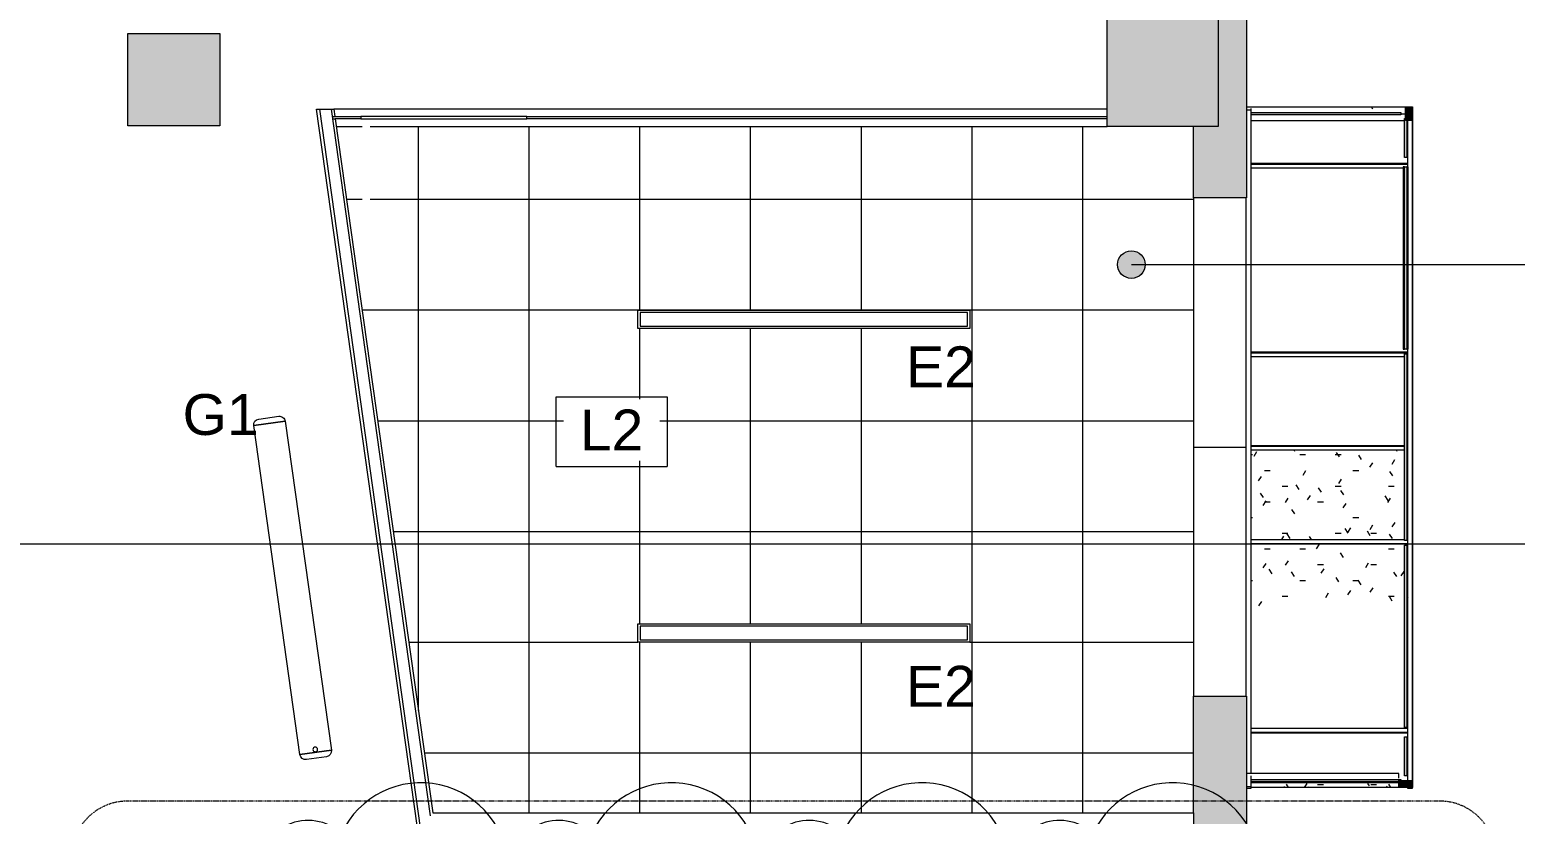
# Model space of a CAD drawing. Header units: inches. Extents: x 4387 to 7158, y 1246 to 2590.
# Drawn here: x 5964.7 to 6286.7, y 1579.2 to 1749.2 of the extents above; entities that cross this region are included whole.
import ezdxf

# ---------------------------------------------------------------- set-up
doc = ezdxf.new("R2010")
doc.units = ezdxf.units.IN
doc.header["$MEASUREMENT"] = 0
doc.linetypes.add('Dash Dot 3_16_', pattern=[0.3125, 0.1875, -0.0625, 0, -0.0625])
for name, color, linetype, lineweight in [('A-ANNO-KEYN', 231, 'Continuous', 9), ('A-ANNO-SYMB', 150, 'Continuous', 9), ('A-AREA-IDEN', 2, 'Continuous', 9), ('A-CLNG', 13, 'Continuous', 13), ('A-CLNG-PATT', 13, 'Continuous', 13), ('A-GLAZ-CURT', 52, 'Continuous', 13), ('A-GLAZ-CWMG', 51, 'Continuous', 13), ('A-WALL', 113, 'Continuous', 13), ('A-WALL-PATT', 111, 'Continuous', 13), ('E-LITE-EQPM', 33, 'Continuous', 9), ('E-LITE-EQPM-IDEN', 33, 'Continuous', 9), ('G-ANNO-REVC', 71, 'Continuous', 9), ('I-WALL', 2, 'Continuous', 13), ('S-COLS', 52, 'Continuous', 13)]:
    doc.layers.add(name, color=color, linetype=linetype, lineweight=lineweight)
doc.styles.add('Arial', font='arial.ttf', dxfattribs={"height": 8.851796})

# ---------------------------------------------------------------- blocks, each defined once
blk = doc.blocks.new('Concrete-Rectangular-Column - 20 X 20-V1-10TH FLOOR RCP')
at = {"layer": 'S-COLS'}
blk.add_hatch(color=10, dxfattribs=at).paths.add_polyline_path([(-10, -10), (10, -10), (10, 10), (-10, 10)], flags=0)
at = {"layer": 'S-COLS', "color": 8, "lineweight": 20}
for p, q in [((-10, 10), (10, 10)), ((-10, -10), (-10, 10)), ((10, 10), (10, -10)), ((10, -10), (-10, -10))]:
    blk.add_line(p, q, dxfattribs=at)
blk = doc.blocks.new('Concrete-Rectangular-Column - 24 x 30-4406399-10TH FLOOR RCP')
at = {"layer": 'S-COLS'}
blk.add_hatch(color=10, dxfattribs=at).paths.add_polyline_path([(-12, -15), (12, -15), (12, 15), (-12, 15)], flags=0)
at = {"layer": 'S-COLS', "color": 8, "lineweight": 20}
for p, q in [((-12, 15), (12, 15)), ((-12, -15), (-12, 15)), ((12, 15), (12, -15)), ((12, -15), (-12, -15))]:
    blk.add_line(p, q, dxfattribs=at)
blk = doc.blocks.new('System Panel - Glazed-V17-10TH FLOOR RCP')
at = {"layer": 'A-GLAZ-CURT'}
blk.add_hatch(color=10, dxfattribs=at).paths.add_polyline_path([(19.75, -0.25), (19.75, 0.25), (-19.75, 0.25), (-19.75, -0.25), (13.49, -0.25)], flags=0)
at = {"layer": 'A-GLAZ-CURT', "color": 8, "lineweight": 20}
for p, q in [((-19.75, -0.25), (-19.75, 0.25)), ((-19.75, 0.25), (19.75, 0.25)), ((19.75, 0.25), (19.75, -0.25)), ((19.75, -0.25), (-19.75, -0.25))]:
    blk.add_line(p, q, dxfattribs=at)
blk = doc.blocks.new('System Panel - Glazed-4413610-10TH FLOOR RCP')
at = {"layer": 'A-GLAZ-CURT'}
blk.add_hatch(color=10, dxfattribs=at).paths.add_polyline_path([(20.25, 0.25), (-20.25, 0.25), (-20.25, -0.25), (20.25, -0.25)], flags=0)
at = {"layer": 'A-GLAZ-CURT', "color": 8, "lineweight": 20}
for p, q in [((-20.25, -0.25), (-20.25, 0.25)), ((-20.25, 0.25), (20.25, 0.25)), ((20.25, 0.25), (20.25, -0.25)), ((20.25, -0.25), (-20.25, -0.25))]:
    blk.add_line(p, q, dxfattribs=at)
blk = doc.blocks.new('System Panel - Glazed-4413609-10TH FLOOR RCP')
at = {"layer": 'A-GLAZ-CURT'}
blk.add_hatch(color=10, dxfattribs=at).paths.add_polyline_path([(19.75, -0.25), (19.75, 0.25), (-19.75, 0.25), (-19.75, -0.25), (14.93, -0.25)], flags=0)
at = {"layer": 'A-GLAZ-CURT', "color": 8, "lineweight": 20}
for p, q in [((-19.75, -0.25), (-19.75, 0.25)), ((-19.75, 0.25), (19.75, 0.25)), ((19.75, 0.25), (19.75, -0.25)), ((19.75, -0.25), (-19.75, -0.25))]:
    blk.add_line(p, q, dxfattribs=at)
blk = doc.blocks.new('System Panel - Glazed-4427232-10TH FLOOR RCP')
at = {"layer": 'A-GLAZ-CURT'}
blk.add_hatch(color=10, dxfattribs=at).paths.add_polyline_path([(4.25, 0.25), (-4.25, 0.25), (-4.25, -0.25), (4.25, -0.25)], flags=0)
at = {"layer": 'A-GLAZ-CURT', "color": 8, "lineweight": 20}
for p, q in [((-4.25, -0.25), (-4.25, 0.25)), ((-4.25, 0.25), (4.25, 0.25)), ((4.25, 0.25), (4.25, -0.25)), ((4.25, -0.25), (-4.25, -0.25))]:
    blk.add_line(p, q, dxfattribs=at)
blk = doc.blocks.new('System Panel - Glazed-4427269-10TH FLOOR RCP')
at = {"layer": 'A-GLAZ-CURT'}
blk.add_hatch(color=10, dxfattribs=at).paths.add_polyline_path([(-4.75, -0.25), (3.25, -0.25), (3.25, 0), (3.75, 0), (3.75, 0.25), (-4.75, 0.25)], flags=0)
at = {"layer": 'A-GLAZ-CURT', "color": 8, "lineweight": 20}
for p, q in [((-4.75, -0.25), (-4.75, 0.25)), ((-4.75, 0.25), (3.75, 0.25)), ((3.75, 0.25), (3.75, -0.25)), ((3.75, -0.25), (-4.75, -0.25))]:
    blk.add_line(p, q, dxfattribs=at)
blk = doc.blocks.new('System Panel - Glazed-4427234-10TH FLOOR RCP')
at = {"layer": 'A-GLAZ-CURT'}
blk.add_hatch(color=10, dxfattribs=at).paths.add_polyline_path([(16.24, -0.25), (16.24, 0.25), (-16.24, 0.25), (-16.24, -0.25), (15.74, -0.25)], flags=0)
at = {"layer": 'A-GLAZ-CURT', "color": 8, "lineweight": 20}
for p, q in [((-16.24, -0.25), (-16.24, 0.25)), ((-16.24, 0.25), (16.24, 0.25)), ((16.24, 0.25), (16.24, -0.25)), ((16.24, -0.25), (-16.24, -0.25))]:
    blk.add_line(p, q, dxfattribs=at)
blk = doc.blocks.new('System Panel - Glazed-4427270-10TH FLOOR RCP')
at = {"layer": 'A-GLAZ-CURT'}
blk.add_hatch(color=10, dxfattribs=at).paths.add_polyline_path([(16.24, -0.25), (16.24, 0.25), (-16.24, 0.25), (-16.24, -0.25)], flags=0)
at = {"layer": 'A-GLAZ-CURT', "color": 8, "lineweight": 20}
for p, q in [((-16.24, -0.25), (-16.24, 0.25)), ((-16.24, 0.25), (16.24, 0.25)), ((16.24, 0.25), (16.24, -0.25)), ((16.24, -0.25), (-16.24, -0.25))]:
    blk.add_line(p, q, dxfattribs=at)
blk = doc.blocks.new('Rectangular Mullion - 1_ Square-4413599-10TH FLOOR RCP')
at = {"layer": 'A-GLAZ-CWMG', "color": 55}
for p, q in [((6262.69, 1719.53), (6262.44, 1719.53)), ((6262.44, 1719.53), (6262.44, 1680.03)), ((6263.44, 1719.53), (6263.19, 1719.53)), ((6263.44, 1719.53), (6263.44, 1680.03)), ((6262.44, 1680.03), (6262.69, 1680.03)), ((6263.19, 1680.03), (6263.44, 1680.03))]:
    blk.add_line(p, q, dxfattribs=at)
blk = doc.blocks.new('System Panel - Glazed-V18-10TH FLOOR RCP')
at = {"layer": 'A-GLAZ-CURT', "color": 55}
for p, q in [((6229.41, 1596.85), (6263.39, 1596.85)), ((6261.44, 1586.02), (6229.41, 1586.02))]:
    blk.add_line(p, q, dxfattribs=at)
blk = doc.blocks.new('Rectangular Mullion - 1_ Square-V19-10TH FLOOR RCP')
at = {"layer": 'A-GLAZ-CWMG', "color": 55}
for p, q in [((6229.41, 1597.41), (6229.41, 1588.03)), ((6229.41, 1587.58), (6229.41, 1585.25)), ((6228.46, 1585.25), (6229.41, 1585.25)), ((6229.41, 1584.79), (6228.46, 1584.79)), ((6229.41, 1585.25), (6229.41, 1584.79))]:
    blk.add_line(p, q, dxfattribs=at)
blk = doc.blocks.new('Rectangular Mullion - 1_ Square-4414838-10TH FLOOR RCP')
at = {"layer": 'A-GLAZ-CWMG', "color": 55}
for p, q in [((6229.41, 1659), (6262.69, 1659)), ((6229.41, 1658.53), (6229.41, 1658.11)), ((6263.19, 1659), (6263.39, 1659)), ((6263.39, 1658.11), (6263.39, 1658.53)), ((6262.69, 1658.11), (6229.41, 1658.11)), ((6263.39, 1658.11), (6263.19, 1658.11))]:
    blk.add_line(p, q, dxfattribs=at)
blk = doc.blocks.new('Rectangular Mullion - 1_ Square-4414839-10TH FLOOR RCP')
at = {"layer": 'A-GLAZ-CWMG', "color": 55}
for p, q in [((6263.39, 1968.29), (6263.39, 1988.53)), ((6264.39, 1988.53), (6264.39, 1968.29))]:
    blk.add_line(p, q, dxfattribs=at)
blk = doc.blocks.new('Rectangular Mullion - 1_ Square-4414841-10TH FLOOR RCP')
at = {"layer": 'A-GLAZ-CWMG', "color": 55}
for p, q in [((6229.41, 1638.74), (6229.41, 1637.85)), ((6229.41, 1638.74), (6262.69, 1638.74)), ((6263.39, 1637.85), (6229.41, 1637.85)), ((6263.19, 1638.74), (6263.39, 1638.74)), ((6263.39, 1637.85), (6263.39, 1638.74))]:
    blk.add_line(p, q, dxfattribs=at)
blk = doc.blocks.new('Rectangular Mullion - 1_ Square-V20-10TH FLOOR RCP')
at = {"layer": 'A-GLAZ-CWMG', "color": 55}
for p, q in [((6228.41, 1638.29), (6228.41, 1658.53)), ((6229.41, 1658.53), (6229.41, 1638.29))]:
    blk.add_line(p, q, dxfattribs=at)
blk = doc.blocks.new('Rectangular Mullion - 1_ Square-4415187-10TH FLOOR RCP')
at = {"layer": 'A-GLAZ-CWMG', "color": 55}
for p, q in [((6263.39, 1927.41), (6263.39, 1968.29)), ((6264.39, 1968.29), (6264.39, 1927.41))]:
    blk.add_line(p, q, dxfattribs=at)
blk = doc.blocks.new('Rectangular Mullion - 1_ Square-V21-10TH FLOOR RCP')
at = {"layer": 'A-GLAZ-CWMG', "color": 55}
for p, q in [((6228.41, 1604.78), (6228.41, 1638.29)), ((6229.41, 1638.29), (6229.41, 1597.41))]:
    blk.add_line(p, q, dxfattribs=at)
blk = doc.blocks.new('Rectangular Mullion - 1_ Square-V22-10TH FLOOR RCP')
at = {"layer": 'A-GLAZ-CWMG', "color": 55}
for p, q in [((6263.39, 1586.53), (6263.39, 1597.41)), ((6264.39, 1597.41), (6264.39, 1586.53)), ((6263.39, 1584.79), (6263.39, 1585.02)), ((6264.39, 1584.79), (6263.39, 1584.79)), ((6264.39, 1585.02), (6264.39, 1584.79))]:
    blk.add_line(p, q, dxfattribs=at)
blk = doc.blocks.new('Rectangular Mullion - 1_ Square-V23-10TH FLOOR RCP')
at = {"layer": 'A-GLAZ-CWMG', "color": 55}
for p, q in [((6229.41, 1597.85), (6229.41, 1596.97)), ((6229.41, 1597.85), (6263.39, 1597.85)), ((6263.39, 1596.97), (6263.39, 1597.85)), ((6263.39, 1596.97), (6229.41, 1596.97))]:
    blk.add_line(p, q, dxfattribs=at)
blk = doc.blocks.new('System Panel - Glazed-V24-10TH FLOOR RCP')
at = {"layer": 'A-GLAZ-CURT', "color": 55}
for p, q in [((6229.41, 1731.04), (6229.46, 1731.04)), ((6261.94, 1731.04), (6262.94, 1731.04)), ((6263.39, 1720.21), (6229.41, 1720.21))]:
    blk.add_line(p, q, dxfattribs=at)
blk = doc.blocks.new('Rectangular Mullion - 1_ Square-V25-10TH FLOOR RCP')
at = {"layer": 'A-GLAZ-CWMG', "color": 55}
for p, q in [((6228.41, 1658.53), (6228.41, 1678.77)), ((6229.41, 1678.77), (6229.41, 1658.5))]:
    blk.add_line(p, q, dxfattribs=at)
blk = doc.blocks.new('Rectangular Mullion - 1_ Square-4415220-10TH FLOOR RCP')
at = {"layer": 'A-GLAZ-CWMG', "color": 55}
for p, q in [((6263.39, 2049.65), (6263.39, 2059.53)), ((6264.39, 2059.53), (6264.39, 2049.65))]:
    blk.add_line(p, q, dxfattribs=at)
blk = doc.blocks.new('Rectangular Mullion - 1_ Square-V26-10TH FLOOR RCP')
at = {"layer": 'A-GLAZ-CWMG', "color": 55}
for p, q in [((6229.41, 1679.21), (6229.41, 1678.33)), ((6229.41, 1679.21), (6263.39, 1679.21)), ((6262.69, 1678.33), (6229.41, 1678.33)), ((6263.39, 1678.33), (6263.19, 1678.33)), ((6263.39, 1678.33), (6263.39, 1679.21))]:
    blk.add_line(p, q, dxfattribs=at)
blk = doc.blocks.new('Rectangular Mullion - 1_ Square-V27-10TH FLOOR RCP')
at = {"layer": 'A-GLAZ-CWMG', "color": 55}
for p, q in [((6229.41, 1719.65), (6229.41, 1678.77)), ((6228.41, 1678.77), (6228.41, 1712.78))]:
    blk.add_line(p, q, dxfattribs=at)
blk = doc.blocks.new('Rectangular Mullion - 1_ Square-V28-10TH FLOOR RCP')
at = {"layer": 'A-GLAZ-CWMG', "color": 55}
for p, q in [((6263.39, 1658.5), (6263.39, 1678.77)), ((6264.39, 1678.77), (6264.39, 1658.5))]:
    blk.add_line(p, q, dxfattribs=at)
blk = doc.blocks.new('System Panel - Glazed-V29-10TH FLOOR RCP')
at = {"layer": 'A-GLAZ-CURT', "color": 55}
blk.add_line((6263.39, 1679.33), (6229.41, 1679.33), dxfattribs=at)
blk = doc.blocks.new('Rectangular Mullion - 1_ Square-V30-10TH FLOOR RCP')
at = {"layer": 'A-GLAZ-CWMG', "color": 55}
for p, q in [((6229.41, 1731.81), (6228.46, 1731.81)), ((6229.41, 1732.15), (6229.41, 1731.81)), ((6229.41, 1731.81), (6229.41, 1719.65))]:
    blk.add_line(p, q, dxfattribs=at)
blk = doc.blocks.new('Rectangular Mullion - 1_ Square-V31-10TH FLOOR RCP')
at = {"layer": 'A-GLAZ-CWMG', "color": 55}
for p, q in [((6263.39, 1719.53), (6263.39, 1719.65)), ((6264.39, 1719.65), (6264.39, 1678.77)), ((6263.39, 1678.77), (6263.39, 1680.03))]:
    blk.add_line(p, q, dxfattribs=at)
blk = doc.blocks.new('Rectangular Mullion - 1_ Square-V32-10TH FLOOR RCP')
at = {"layer": 'A-GLAZ-CWMG', "color": 55}
for p, q in [((6229.41, 1720.1), (6229.41, 1719.21)), ((6229.41, 1720.1), (6263.39, 1720.1)), ((6263.39, 1719.53), (6263.39, 1720.1)), ((6262.44, 1719.21), (6229.41, 1719.21))]:
    blk.add_line(p, q, dxfattribs=at)
blk = doc.blocks.new('System Panel - Glazed-4414845-10TH FLOOR RCP')
at = {"layer": 'A-GLAZ-CURT', "color": 55}
for p, q in [((6262.69, 1659.06), (6229.41, 1659.06)), ((6263.39, 1659.06), (6263.19, 1659.06))]:
    blk.add_line(p, q, dxfattribs=at)
blk = doc.blocks.new('L- Linear Pendant - 4_ x 6_-4943013-10TH FLOOR RCP')
at = {"layer": 'E-LITE-EQPM'}
for p, q in [((-36, -2), (-36, 2)), ((-36, 2), (36, 2)), ((-36, -2), (-36, 2)), ((-36, 2), (36, 2)), ((35.5, 1.5), (-35.5, 1.5)), ((-35.5, 1.5), (-35.5, -1.5)), ((35.5, -1.5), (35.5, 1.5)), ((36, 2), (36, -2)), ((36, 2), (36, -2)), ((36, -2), (-36, -2)), ((36, -2), (-36, -2)), ((-35.5, -1.5), (35.5, -1.5))]:
    blk.add_line(p, q, dxfattribs=at)
blk = doc.blocks.new('Suspended-Linear-LED-Direct_Indirect-Pinnacle-LC6A35 - INVALID TYPE 2-6174656-10TH FLOOR RCP')
at = {"layer": 'E-LITE-EQPM'}
for p, q in [((-36, -3.44), (-36, 3.44)), ((36, 3.44), (-36, 3.44)), ((-36, 3.44), (-36, -3.44)), ((36, 3.44), (36, -3.44)), ((36, -3.44), (36, 3.44)), ((-37.25, 2.19), (-37.25, -2.19)), ((37.25, -2.19), (37.25, 2.19)), ((-36, -3.44), (36, -3.44))]:
    blk.add_line(p, q, dxfattribs=at)
blk.add_circle((-35.36, 0), 0.5, dxfattribs=at)
for centre, start, end in [((-36, 2.19), 90, 180), ((36, 2.19), 360, 90), ((-36, -2.19), 180, 270), ((36, -2.19), 270, 360)]:
    blk.add_arc(centre, 1.25, start, end, dxfattribs=at)
blk = doc.blocks.new('Keynote Tag - Keynote Number - Boxed-135510-10TH FLOOR RCP')
at = {"layer": 'A-ANNO-KEYN'}
for p, q in [((-0.125, -0.0792), (-0.125, 0.0781)), ((-0.125, 0.0781), (0.125, 0.0781)), ((0.125, 0.0781), (0.125, -0.0792)), ((-0.125, -0.0792), (0.125, -0.0792))]:
    blk.add_line(p, q, dxfattribs=at)
blk = doc.blocks.new('Family - ___-6304933-10TH FLOOR RCP')
at = {"layer": 'G-ANNO-REVC'}
for centre, radius, start, end in [((6049.5, 1567.03), 19.01, 0, 154.7912), ((6103.8, 1567.03), 19.01, 0, 154.7912), ((6158.1, 1567.03), 19.01, 0, 154.7912), ((6212.4, 1567.03), 19.01, 0, 154.7912), ((6025.06, 1567.03), 10.86, 48.1897, 180), ((6079.36, 1567.03), 10.86, 48.1897, 180), ((6133.66, 1567.03), 10.86, 48.1897, 180), ((6187.96, 1567.03), 10.86, 48.1897, 180), ((6014.2, 1542.2), 24.83, 90, 244.7912), ((6231.4, 1552.84), 14.19, 318.1897, 90), ((6231.4, 1520.92), 24.83, 270, 64.7912), ((6014.2, 1510.28), 14.19, 138.1897, 270), ((6014.2, 1471.26), 24.83, 90, 244.7912), ((6231.4, 1481.9), 14.19, 318.1897, 90), ((6231.4, 1449.98), 24.83, 270, 64.7912), ((6014.2, 1439.34), 14.19, 138.1897, 270), ((6014.2, 1400.33), 24.83, 90, 244.7912), ((6231.4, 1410.97), 14.19, 318.1897, 90), ((6231.4, 1379.04), 24.83, 270, 64.7912), ((6014.2, 1368.4), 14.19, 138.1897, 270), ((6014.2, 1329.39), 24.83, 90, 244.7912), ((6231.4, 1340.03), 14.19, 318.1897, 90), ((6231.4, 1308.11), 24.83, 270, 64.7912), ((6014.2, 1297.47), 14.19, 138.1897, 270), ((6033.21, 1283.28), 19.01, 180, 334.7912), ((6057.64, 1283.28), 10.86, 228.1897, 0), ((6087.51, 1283.28), 19.01, 180, 334.7912), ((6111.94, 1283.28), 10.86, 228.1897, 0), ((6141.81, 1283.28), 19.01, 180, 334.7912), ((6166.24, 1283.28), 10.86, 228.1897, 0), ((6196.11, 1283.28), 19.01, 180, 334.7912), ((6220.54, 1283.28), 10.86, 228.1897, 0)]:
    blk.add_arc(centre, radius, start, end, dxfattribs=at)

msp = doc.modelspace()

# ---------------------------------------------------------------- hatches: boundary and pattern name
at = {"layer": 'A-AREA-IDEN'}
h = msp.add_hatch(color=256, dxfattribs=at)
edge = h.paths.add_edge_path(flags=0)
edge.add_arc((6203.51, 1698.34), 3, 0, 360)
at = {"layer": 'A-CLNG-PATT'}
h = msp.add_hatch(dxfattribs=at)
h.set_pattern_fill('FP_3', color=10, style=0, pattern_type=2)
h.set_pattern_definition([(0, (0, 421.1), (15.36, 3.384), [1.267, -10.253, 1.267, -10.253, -61.44]), (0, (0, 421.1), (15.36, 3.384), [-23.04, 1.267, -21.773, 1.267, -10.253, -26.88]), (0, (0, 421.1), (15.36, 3.384), [-57.6, 1.267, -6.413, 1.267, -17.933]), (123.23, (5.76, 422.792), (-10.5596964, 9.350249), [1.156, -9.355, 1.156, -9.355, -56.058]), (123.23, (5.76, 422.792), (-10.5596964, 9.350249), [-21.022, 1.156, -19.866, 1.156, -9.355, -24.526]), (123.23, (5.76, 422.792), (-10.5596964, 9.350249), [-52.555, 1.156, -5.851, 1.156, -16.362]), (236.77, (7.68, 429.56), (-4.8007794, -14.0962152), [1.156, -9.355, 1.156, -9.355, -56.058]), (236.77, (7.68, 429.56), (-4.8007794, -14.0962152), [-21.022, 1.156, -19.866, 1.156, -9.355, -24.526]), (236.77, (7.68, 429.56), (-4.8007794, -14.0962152), [-52.555, 1.156, -5.851, 1.156, -16.362])])
h.paths.add_polyline_path([(6264.44, 1659.8), (6264.44, 1729.53), (6264.39, 1729.53), (6264.39, 1659.8)], flags=0)
h.paths.add_polyline_path([(6229.46, 1731.27), (6229.46, 1731.28), (6262.94, 1731.27), (6262.94, 1732.53), (6228.46, 1732.53), (6228.46, 1732.15), (6229.41, 1732.15), (6229.41, 1731.27)], flags=0)
h = msp.add_hatch(dxfattribs=at)
h.set_pattern_fill('FP_35', color=256, style=0, pattern_type=2)
h.set_pattern_definition([(0, (6192.958, 1664.493), (0, -24), []), (270, (6192.958, 1664.493), (-24, -1e-15), [])])
h.paths.add_polyline_path([(6202.23, 1579.53), (6216.96, 1579.53), (6216.96, 1728.28), (6038.5, 1728.28), (6038.5, 1693.78), (6036.75, 1693.78), (6036.75, 1728.28), (6031.19, 1728.28), (6052.09, 1579.53), (6174.43, 1579.53)], flags=0)
h.paths.add_polyline_path([(6168.5, 1616.49), (6096.5, 1616.49), (6096.5, 1620.49), (6168.5, 1620.49), (6168.5, 1616.99)], flags=0)
h.paths.add_polyline_path([(6168, 1684.49), (6096.5, 1684.49), (6096.5, 1688.49), (6168.5, 1688.49), (6168.5, 1684.49)], flags=0)
h = msp.add_hatch(dxfattribs=at)
h.set_pattern_fill('FP_2', color=256, style=0, pattern_type=2)
h.set_pattern_definition([(0, (0, 305.355), (15.36, 3.405), [1.267, -10.253, 1.267, -10.253, -61.44]), (0, (0, 305.355), (15.36, 3.405), [-23.04, 1.267, -21.773, 1.267, -10.253, -26.88]), (0, (0, 305.355), (15.36, 3.405), [-57.6, 1.267, -6.413, 1.267, -17.933]), (123.071, (5.76, 307.057), (-10.582137, 9.4410608), [1.161, -9.395, 1.161, -9.395, -56.297]), (123.071, (5.76, 307.057), (-10.582137, 9.4410608), [-21.112, 1.161, -19.95, 1.161, -9.395, -24.63]), (123.071, (5.76, 307.057), (-10.582137, 9.4410608), [-52.779, 1.161, -5.876, 1.161, -16.432]), (236.929, (7.68, 313.867), (-4.777604, -14.146823), [1.161, -9.395, 1.161, -9.395, -56.297]), (236.929, (7.68, 313.867), (-4.777604, -14.146823), [-21.112, 1.161, -19.95, 1.161, -9.395, -24.63]), (236.929, (7.68, 313.867), (-4.777604, -14.146823), [-52.779, 1.161, -5.876, 1.161, -16.432])])
h.paths.add_polyline_path([(6261.44, 1585.03), (6261.44, 1585.91), (6229.41, 1585.91), (6229.41, 1585.03)], flags=0)
h.paths.add_polyline_path([(6264.39, 1586.53), (6264.44, 1586.53), (6264.44, 1659.8), (6264.39, 1659.8), (6264.39, 1592.41)], flags=0)
h.paths.add_polyline_path([(6263.19, 1624.16), (6263.39, 1624.16), (6263.39, 1637.78), (6229.41, 1637.78), (6229.41, 1624.16), (6262.69, 1624.16), (6262.69, 1637.53), (6263.19, 1637.53)], flags=0)
h.paths.add_polyline_path([(6263.19, 1638.74), (6263.39, 1638.74), (6263.39, 1658.1), (6263.19, 1658.1)], flags=0)
h.paths.add_polyline_path([(6229.41, 1638.74), (6262.69, 1638.74), (6262.69, 1658.1), (6229.41, 1658.1)], flags=0)
h.paths.add_polyline_path([(6262.69, 1659), (6262.69, 1659.06), (6229.41, 1659.06), (6229.41, 1659)], flags=0)
h.paths.add_polyline_path([(6263.39, 1659), (6263.39, 1659.06), (6263.19, 1659.06), (6263.19, 1659)], flags=0)
at = {"layer": 'A-WALL-PATT', "lineweight": 9}
for points in [[(6222.28, 1712.78), (6228.46, 1712.78), (6228.46, 1769.78), (6216.96, 1769.78), (6216.96, 1758.28), (6222.28, 1758.28), (6222.28, 1728.28), (6216.96, 1728.28), (6216.96, 1712.78)], [(6262.94, 1729.53), (6264.44, 1729.53), (6264.44, 1732.53), (6262.94, 1732.53), (6262.94, 1729.98)], [(6228.46, 1541.28), (6228.46, 1604.78), (6216.96, 1604.78), (6216.96, 1552.53), (6221.46, 1552.53), (6221.46, 1541.28)], [(6264.39, 1585.03), (6264.44, 1585.03), (6264.44, 1586.53), (6261.94, 1586.53), (6261.94, 1586.28), (6261.44, 1586.28), (6261.44, 1585.03), (6263.39, 1585.03)]]:
    msp.add_hatch(color=7, dxfattribs=at).paths.add_polyline_path(points, flags=0)

# ---------------------------------------------------------------- linework, layer by layer
at = {"layer": 'A-ANNO-SYMB', "linetype": 'Dash Dot 3_16_'}
msp.add_line((6270.39, 1582.06), (5985.85, 1582.06), dxfattribs=at)
for centre, start, end in [((5985.85, 1570.06), 90, 180), ((6270.39, 1570.06), 0, 90)]:
    msp.add_arc(centre, 12, start, end, dxfattribs=at)
at = {"layer": 'A-AREA-IDEN'}
for p, q in [((6203.51, 1698.34), (6305.48, 1698.34)), ((5904.81, 1637.8), (6302.96, 1637.8))]:
    msp.add_line(p, q, dxfattribs=at)
msp.add_circle((6203.51, 1698.34), 3, dxfattribs=at)
at = {"layer": 'A-CLNG', "color": 55}
msp.add_line((6228.46, 1732.53), (6262.94, 1732.53), dxfattribs=at)
at = {"layer": 'A-CLNG'}
for p, q in [((6264.44, 1729.53), (6264.44, 1586.53)), ((6216.96, 1698.42), (6216.96, 1619.14)), ((6264.39, 1659.8), (6264.44, 1659.8)), ((6261.44, 1585.03), (6229.41, 1585.03))]:
    msp.add_line(p, q, dxfattribs=at)
at = {"layer": 'A-WALL', "color": 8, "lineweight": 20}
for p, q in [((6228.46, 1769.78), (6228.46, 1712.78)), ((6262.94, 1729.53), (6262.94, 1732.53)), ((6262.94, 1732.53), (6264.44, 1732.53)), ((6264.44, 1732.53), (6264.44, 1729.53)), ((6264.44, 1729.53), (6262.94, 1729.53)), ((6216.96, 1712.78), (6216.96, 1728.28)), ((6228.46, 1712.78), (6216.96, 1712.78)), ((6216.96, 1579.53), (6216.96, 1604.78)), ((6216.96, 1604.78), (6228.46, 1604.78)), ((6228.46, 1604.78), (6228.46, 1552.78)), ((6261.44, 1585.03), (6261.44, 1586.53)), ((6261.44, 1586.53), (6264.44, 1586.53)), ((6264.44, 1585.03), (6261.44, 1585.03)), ((6264.44, 1586.53), (6264.44, 1585.03))]:
    msp.add_line(p, q, dxfattribs=at)
at = {"layer": 'A-WALL'}
for p, q in [((6027.5, 1732.03), (6054.96, 1536.65)), ((6030.03, 1732.03), (6051.55, 1578.9)), ((6030.26, 1730.4), (6030.89, 1730.4)), ((6030.33, 1729.9), (6030.96, 1729.9)), ((6216.96, 1579.53), (6216.96, 1576.4))]:
    msp.add_line(p, q, dxfattribs=at)
at = {"layer": 'A-WALL', "color": 55}
for p, q in [((6229.41, 1729.53), (6262.69, 1729.53)), ((6261.44, 1588.03), (6228.46, 1588.03)), ((6261.44, 1587.04), (6261.44, 1588.03))]:
    msp.add_line(p, q, dxfattribs=at)
at = {"layer": 'A-WALL', "lineweight": 9}
for p, q in [((6216.96, 1712.78), (6216.96, 1698.42)), ((6216.96, 1658.78), (6228.41, 1658.78)), ((6216.96, 1619.14), (6216.96, 1604.78))]:
    msp.add_line(p, q, dxfattribs=at)
at = {"layer": 'I-WALL'}
for p, q in [((6054.42, 1536.03), (6026.87, 1732.03)), ((6026.87, 1732.03), (6030.66, 1732.03)), ((6030.66, 1732.03), (6030.89, 1730.4)), ((6030.89, 1730.4), (6036.5, 1730.4)), ((6030.96, 1729.9), (6052.09, 1579.53)), ((6036.5, 1729.9), (6030.96, 1729.9)), ((6036.5, 1730.4), (6036.5, 1729.9)), ((6072.5, 1730.4), (6198.28, 1730.4)), ((6072.5, 1729.9), (6072.5, 1730.4)), ((6198.28, 1729.9), (6072.5, 1729.9)), ((6052.09, 1579.53), (6216.96, 1579.53))]:
    msp.add_line(p, q, dxfattribs=at)
at = {"layer": 'I-WALL', "lineweight": 9}
for p, q in [((6198.28, 1732.03), (6030.66, 1732.03)), ((6072.5, 1730.4), (6036.5, 1730.4)), ((6036.5, 1729.9), (6072.5, 1729.9)), ((6031.19, 1728.28), (6036.75, 1728.28)), ((6038.5, 1728.28), (6198.28, 1728.28))]:
    msp.add_line(p, q, dxfattribs=at)

# ---------------------------------------------------------------- block references
at = {"layer": 'A-ANNO-KEYN', "xscale": 95.99999999999994, "yscale": 95.99999999999994, "zscale": 95.99999999999994}
msp.add_blockref('Keynote Tag - Keynote Number - Boxed-135510-10TH FLOOR RCP', (6090.86, 1662.2), dxfattribs=at)
at = {"layer": 'A-GLAZ-CURT', "color": 55}
for name, p in [('System Panel - Glazed-V24-10TH FLOOR RCP', (0, 0)), ('System Panel - Glazed-4427270-10TH FLOOR RCP', (6245.7, 1731.03)), ('System Panel - Glazed-V29-10TH FLOOR RCP', (0, 0)), ('System Panel - Glazed-4414845-10TH FLOOR RCP', (0, 0)), ('System Panel - Glazed-V18-10TH FLOOR RCP', (0, 0)), ('System Panel - Glazed-4427234-10TH FLOOR RCP', (6245.7, 1586.53))]:
    msp.add_blockref(name, p, dxfattribs=at)
for name, p, rotation in [('System Panel - Glazed-4427269-10TH FLOOR RCP', (6262.94, 1726.28), 90), ('System Panel - Glazed-V17-10TH FLOOR RCP', (6262.94, 1699.78), 270), ('System Panel - Glazed-4413610-10TH FLOOR RCP', (6262.94, 1658.78), 270), ('System Panel - Glazed-4413609-10TH FLOOR RCP', (6262.94, 1617.78), 270), ('System Panel - Glazed-4427232-10TH FLOOR RCP', (6262.94, 1591.78), 270)]:
    msp.add_blockref(name, p, dxfattribs=dict(at, rotation=rotation))
at = {"layer": 'A-GLAZ-CWMG', "color": 55}
for name, p in [('Rectangular Mullion - 1_ Square-V30-10TH FLOOR RCP', (0, 0)), ('Rectangular Mullion - 1_ Square-4415220-10TH FLOOR RCP', (0, -330)), ('Rectangular Mullion - 1_ Square-V27-10TH FLOOR RCP', (0, 0)), ('Rectangular Mullion - 1_ Square-V32-10TH FLOOR RCP', (0, 0)), ('Rectangular Mullion - 1_ Square-4413599-10TH FLOOR RCP', (0, 0)), ('Rectangular Mullion - 1_ Square-V31-10TH FLOOR RCP', (0, 0)), ('Rectangular Mullion - 1_ Square-V25-10TH FLOOR RCP', (0, 0)), ('Rectangular Mullion - 1_ Square-V26-10TH FLOOR RCP', (0, 0)), ('Rectangular Mullion - 1_ Square-V28-10TH FLOOR RCP', (0, 0)), ('Rectangular Mullion - 1_ Square-V20-10TH FLOOR RCP', (0, 0)), ('Rectangular Mullion - 1_ Square-4414838-10TH FLOOR RCP', (0, 0)), ('Rectangular Mullion - 1_ Square-4414839-10TH FLOOR RCP', (0, -330)), ('Rectangular Mullion - 1_ Square-V21-10TH FLOOR RCP', (0, 0)), ('Rectangular Mullion - 1_ Square-4414841-10TH FLOOR RCP', (0, 0)), ('Rectangular Mullion - 1_ Square-4415187-10TH FLOOR RCP', (0, -330)), ('Rectangular Mullion - 1_ Square-V19-10TH FLOOR RCP', (0, 0)), ('Rectangular Mullion - 1_ Square-V23-10TH FLOOR RCP', (0, 0)), ('Rectangular Mullion - 1_ Square-V22-10TH FLOOR RCP', (0, 0))]:
    msp.add_blockref(name, p, dxfattribs=at)
at = {"layer": 'E-LITE-EQPM', "rotation": 180}
for p in [(6132.5, 1686.49), (6132.5, 1618.49)]:
    msp.add_blockref('L- Linear Pendant - 4_ x 6_-4943013-10TH FLOOR RCP', p, dxfattribs=at)
at = {"layer": 'E-LITE-EQPM', "extrusion": (0, 0, -1), "rotation": 82.00000000000074}
msp.add_blockref('Suspended-Linear-LED-Direct_Indirect-Pinnacle-LC6A35 - INVALID TYPE 2-6174656-10TH FLOOR RCP', (-6021.7, 1628.28), dxfattribs=at)
at = {"layer": 'G-ANNO-REVC'}
msp.add_blockref('Family - ___-6304933-10TH FLOOR RCP', (0, 0), dxfattribs=at)
at = {"layer": 'S-COLS', "color": 55}
for name, p in [('Concrete-Rectangular-Column - 24 x 30-4406399-10TH FLOOR RCP', (6210.28, 1743.28)), ('Concrete-Rectangular-Column - 20 X 20-V1-10TH FLOOR RCP', (5995.96, 1738.44))]:
    msp.add_blockref(name, p, dxfattribs=at)

# ---------------------------------------------------------------- texts
at = {"layer": 'E-LITE-EQPM-IDEN', "char_height": 8.852, "attachment_point": 2, "line_spacing_factor": 0.938532, "style": 'Arial'}
for s, insert, width in [('E2', (6162.24, 1680.61), 18.036), ('G1', (6006.1, 1670.27), 19.656), ('E2', (6162.24, 1611.38), 18.036)]:
    msp.add_mtext(s, dxfattribs=dict(at, insert=insert, width=width))

# ---------------------------------------------------------------- next in the draw order: texts
at = {"layer": 'A-ANNO-KEYN', "insert": (6090.84, 1666.92), "char_height": 8.852, "width": 16.416, "attachment_point": 2, "line_spacing_factor": 0.938532, "style": 'Arial', "bg_fill": 3, "box_fill_scale": 1.25, "bg_fill_color": 0, "bg_fill_transparency": 0}
msp.add_mtext('L2', dxfattribs=at)

doc.saveas('drawing.dxf')
